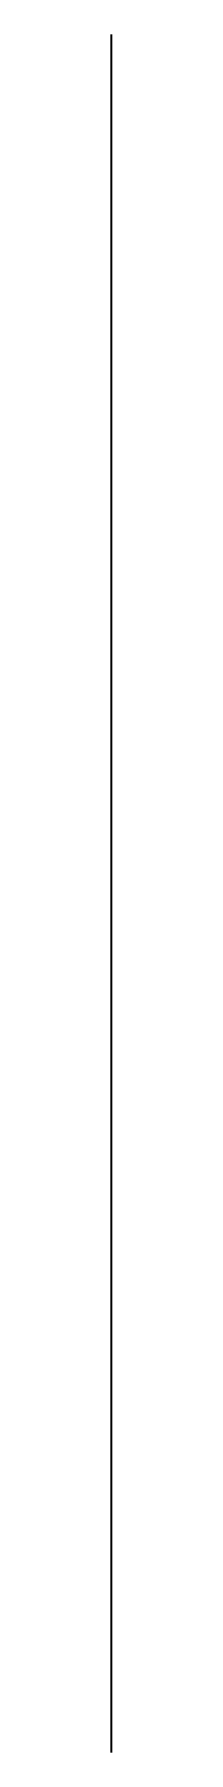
# Model space of a CAD drawing. Header units: inches. Extents: x 65.3 to 65.3, y 68.7 to 88.7.
import ezdxf

# ---------------------------------------------------------------- set-up
doc = ezdxf.new("R2010")
doc.units = ezdxf.units.IN
doc.header["$MEASUREMENT"] = 0
doc.styles.get("Standard").update_dxf_attribs({"font": 'arial.ttf'})
doc.dimstyles.get("Standard").update_dxf_attribs({"dimtxt": 3, "dimasz": 3, "dimexe": 0.18, "dimexo": 0.0625, "dimgap": 0.09, "dimtad": 0, "dimtih": 1, "dimtoh": 1, "dimdec": 0, "dimzin": 0, "dimdsep": 46, "dimtxsty": 'Standard', "dimcen": 0.09, "dimclrd": 4, "dimclre": 4, "dimclrt": 4, "dimadec": 0, "dimazin": 0, "dimtfac": 1, "dimtdec": 0, "dimtofl": 0, "dimtmove": 0, "dimatfit": 3, "dimfxl": 1, "dimtolj": 1, "dimtzin": 0, "dimarcsym": 0})

# ---------------------------------------------------------------- blocks, each defined once
blk = doc.blocks.new('*D1')
at = {"layer": 'Defpoints', "color": 0, "transparency": 16777216}
for p in [(65.293, 88.749), (65.293, 68.749, 25), (65.293, 68.749, 25), (65.293, 68.749, 75), (65.293, 68.749, 75)]:
    blk.add_point(p, dxfattribs=at)

msp = doc.modelspace()

# ---------------------------------------------------------------- linework, layer by layer
msp.add_line((65.293, 68.749, 75), (65.293, 88.749, 75))

# ---------------------------------------------------------------- dimensions: what is measured, and where the dimension line sits
dim = msp.add_angular_dim_2l(base=(65.293420699, 88.749310376), line1=((65.293420699, 68.749310376, 25), (65.293420699, 68.749310376, 75)), line2=((65.293420699, 68.749310376, 25), (65.293420699, 68.749310376, 75)), dimstyle='Standard')
dim.commit()
dim.dimension.update_dxf_attribs({"geometry": '*D1', "text_midpoint": (65.293420699, 88.749310376)})

doc.saveas('drawing.dxf')
